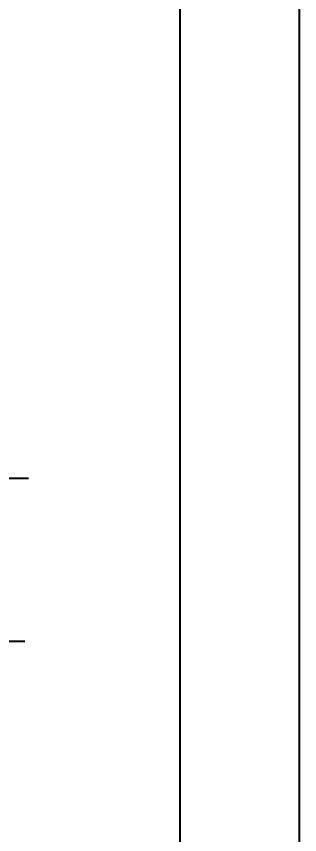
# Model space of a CAD drawing. Extents: x 63700 to 66125, y 58107 to 61538.
# Drawn here: x 65751 to 66125, y 58915 to 59997 of the extents above; entities that cross this region are included whole.
import ezdxf

# ---------------------------------------------------------------- set-up
doc = ezdxf.new("R2010")
doc.units = 0
doc.header["$MEASUREMENT"] = 0
doc.layers.get('Defpoints').update_dxf_attribs({"linetype": 'CONTINUOUS'})
for name, color, linetype in [('4', 3, 'CONTINUOUS'), ('Dim', 4, 'CONTINUOUS'), ('YA', 7, 'CONTINUOUS')]:
    doc.layers.add(name, color=color, linetype=linetype)
doc.styles.get("Standard").update_dxf_attribs({"font": 'txt.shx', "bigfont": 'ghs.shx'})
doc.dimstyles.new('Standard$0', dxfattribs={"dimtxt": 0.18, "dimasz": 0.18, "dimexe": 0.18, "dimexo": 0.0625, "dimgap": 0.09, "dimtad": 0, "dimtih": 1, "dimtoh": 1, "dimdec": 4, "dimzin": 0, "dimdsep": 46, "dimtxsty": 'Standard', "dimcen": 0.09, "dimadec": 0, "dimazin": 0, "dimtfac": 1, "dimtdec": 4, "dimtofl": 0, "dimtmove": 0, "dimatfit": 3, "dimfxl": 0, "dimtolj": 1, "dimtzin": 0, "dimarcsym": 0})

# ---------------------------------------------------------------- blocks, each defined once
blk = doc.blocks.new('*D28')
at = {"layer": 'Defpoints', "color": 0}
for p in [(65704.70996585573, 59170.73060142387), (65504.71232665751, 59082.14314797964), (65704.70996585573, 59082.14314797964)]:
    blk.add_point(p, dxfattribs=at)
at = {"layer": 'Dim', "color": 0, "linetype": 'ByBlock', "lineweight": -2}
for p, q in [((65504.71232665751, 59092.14314797964), (65504.71232665751, 59199.53060142387)), ((65704.70996585573, 59092.14314797964), (65704.70996585573, 59199.53060142387)), ((65475.9123266575, 59170.73060142387), (65447.11232665751, 59170.73060142387)), ((65733.50996585573, 59170.73060142387), (65762.30996585573, 59170.73060142387))]:
    blk.add_line(p, q, dxfattribs=at)
at = {"layer": 'Dim', "color": 0}
for points in [[(65475.9123266575, 59175.53060142387), (65475.9123266575, 59165.93060142387), (65504.71232665751, 59170.73060142387)], [(65733.50996585573, 59175.53060142387), (65733.50996585573, 59165.93060142387), (65704.70996585573, 59170.73060142387)]]:
    blk.add_solid(points, dxfattribs=at)
at = {"layer": 'Dim', "color": 0, "insert": (65604.71114625662, 59170.73060142387), "char_height": 28.8, "attachment_point": 5}
blk.add_mtext('\\A1;{\\H1.66667x;200}', dxfattribs=at)

msp = doc.modelspace()

# ---------------------------------------------------------------- linework, layer by layer
at = {"layer": '4', "color": 0}
msp.add_line((65767.32296076957, 59386.01619402597), (65621.46003542114, 59386.01619402597), dxfattribs=at)
at = {"layer": 'YA', "color": 7}
msp.add_line((65967.29476455705, 61417.88632249136), (65967.29476455705, 58237.88632249136), dxfattribs=at)
at = {"layer": 'YA', "color": 0}
msp.add_lwpolyline([(63699.92851771296, 58107.40762323456), (66125.42851771295, 58107.40762323456), (66125.42851771295, 61537.75762323456), (63699.92851771296, 61537.75762323456)], close=True, dxfattribs=at)

# ---------------------------------------------------------------- dimensions: what is measured, and where the dimension line sits
at = {"layer": 'Dim', "color": 0}
dim = msp.add_linear_dim(base=(65704.70996585573, 59170.73060142387, 0.1467901568240109), p1=(65504.71232665751, 59082.14314797964, 0.1467901568240109), p2=(65704.70996585573, 59082.14314797964, 0.1467901568240109), text='{\\H1.66667x;<>}', dimstyle='Standard$0', override={"dimscale": 160, "dimgap": 0.06, "dimdec": 0, "dimarcsym": 1}, dxfattribs=at)
dim.commit()
dim.dimension.update_dxf_attribs({"geometry": '*D28', "text_midpoint": (65604.71114625662, 59170.73060142387, 0.1467901568240109)})

doc.saveas('drawing.dxf')
